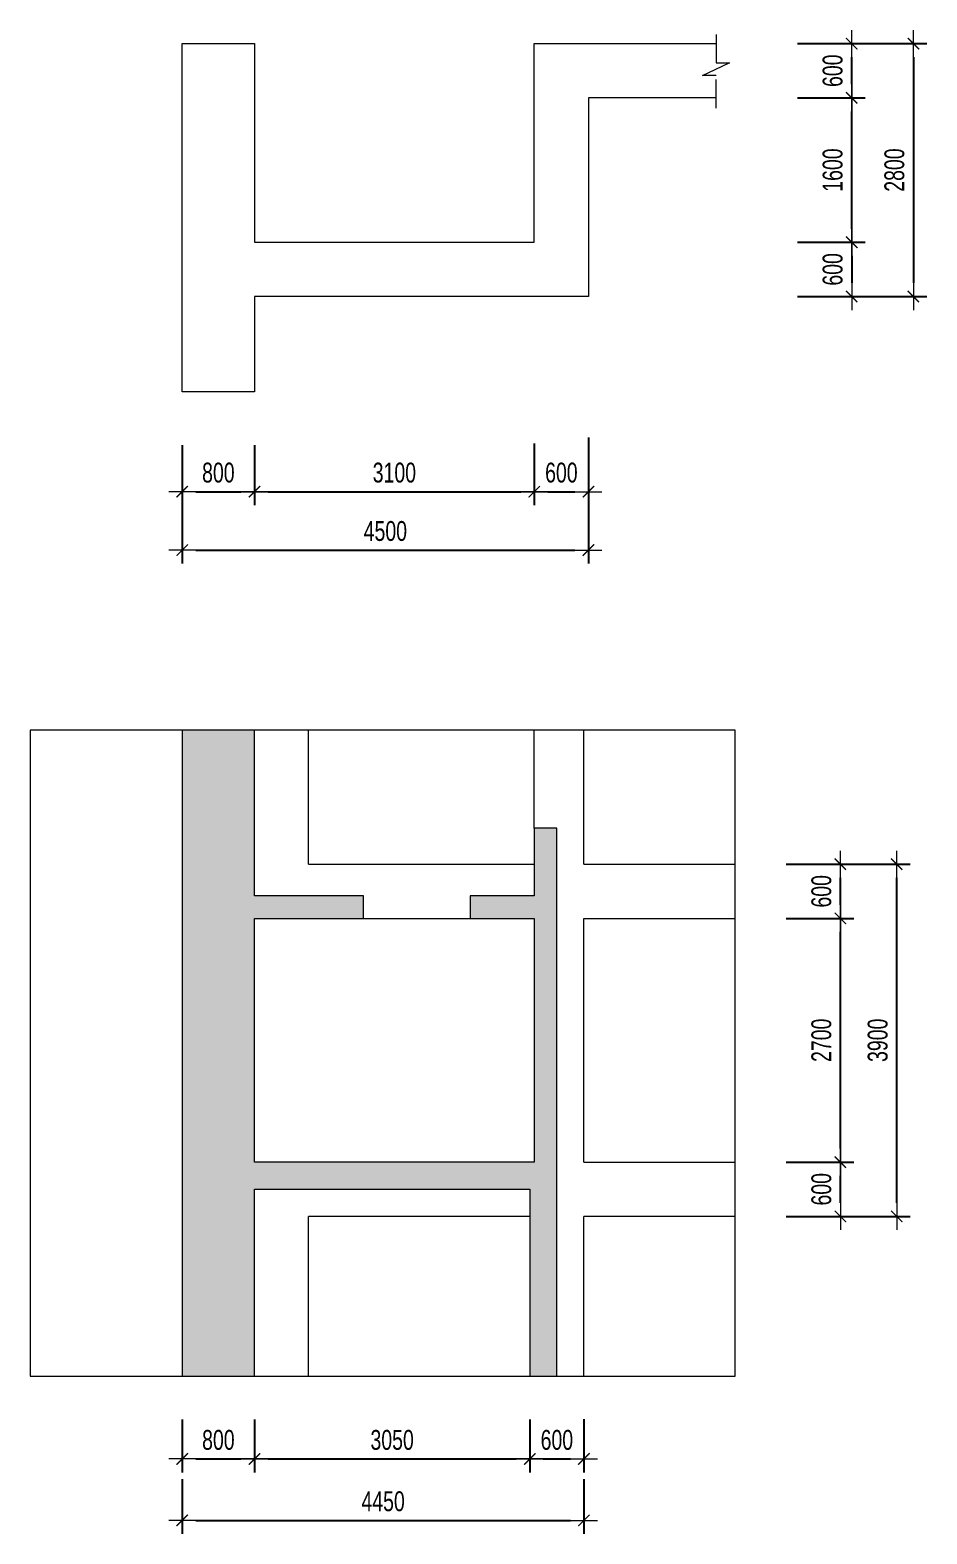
# Model space of a CAD drawing. Header units: millimetres. Extents: x -259680 to 389590, y -106473 to 139263.
# Drawn here: x -36848 to -26912, y 6283 to 22938 of the extents above; entities that cross this region are included whole.
import ezdxf

# ---------------------------------------------------------------- set-up
doc = ezdxf.new("R2010")
doc.units = ezdxf.units.MM
doc.linetypes.add('HIDDEN2', pattern=[4.7625, 3.175, -1.5875])
doc.layers.get('Defpoints').update_dxf_attribs({"color": 151, "lineweight": 9})
for name, color, linetype, lineweight in [('$0$NDC_S_THIN LINE', 7, 'Continuous', 20), ('NDC_S_DIM', 1, 'Continuous', 15), ('NDC_S_HIDDEN', 8, 'HIDDEN2', 13), ('NDC_S_SLAB', 2, 'Continuous', 20)]:
    doc.layers.add(name, color=color, linetype=linetype, lineweight=lineweight)
doc.styles.add('NDC_DIM', font='', dxfattribs={"width": 0.75})
doc.styles.get('NDC_DIM').set_extended_font_data('Dotum')
doc.dimstyles.new('NDC_dim_100', dxfattribs={"dimscale": 100, "dimtxt": 2.2, "dimasz": 1.5, "dimexe": 1.5, "dimexo": 2.5, "dimgap": 1, "dimtad": 1, "dimdec": 0, "dimzin": 0, "dimdsep": 46, "dimtxsty": 'NDC_DIM', "dimblk": 'DIMMARK', "dimcen": 0.09, "dimdle": 1.2, "dimclrd": 1, "dimclre": 1, "dimclrt": 3, "dimadec": 0, "dimazin": 0, "dimtfac": 1, "dimtdec": 0, "dimtix": 1, "dimtofl": 0, "dimtmove": 0, "dimatfit": 3, "dimfxl": 6, "dimfxlon": 1, "dimtolj": 1, "dimtzin": 0, "dimarcsym": 0})

# ---------------------------------------------------------------- blocks, each defined once
blk = doc.blocks.new('DIMMARK')
at = {"layer": 'NDC_S_DIM', "color": 1}
blk.add_line((-1.5, 0), (1, 0), dxfattribs=at)
at = {"layer": 'NDC_S_DIM', "color": 2, "const_width": 0.1}
blk.add_lwpolyline([(-0.42, -0.42), (0.42, 0.42)], dxfattribs=at)
blk = doc.blocks.new('*D380')
at = {"layer": 'Defpoints', "color": 0, "ltscale": 100, "transparency": 16777216}
for p in [(-28760, 10400), (-27871, 10400), (-28760, 9800)]:
    blk.add_point(p, dxfattribs=at)
at = {"layer": 'NDC_S_DIM', "color": 1, "lineweight": -2, "ltscale": 100, "transparency": 16777216}
for p, q in [((-28471, 10400), (-27721, 10400)), ((-27871, 9950), (-27871, 10250)), ((-28471, 9800), (-27721, 9800))]:
    blk.add_line(p, q, dxfattribs=at)
at = {"layer": 'NDC_S_DIM', "color": 1, "lineweight": -2, "ltscale": 100, "transparency": 16777216, "xscale": 150, "yscale": 150, "zscale": 150}
for p, rotation in [((-27871, 10400), 90), ((-27871, 9800), 270)]:
    blk.add_blockref('DIMMARK', p, dxfattribs=dict(at, rotation=rotation))
at = {"layer": 'NDC_S_DIM', "color": 3, "ltscale": 100, "transparency": 16777216, "insert": (-28081, 10100), "char_height": 220, "attachment_point": 5, "rotation": 90, "style": 'NDC_DIM'}
blk.add_mtext('\\A1;600', dxfattribs=at)
blk = doc.blocks.new('*D381')
at = {"layer": 'Defpoints', "color": 0, "ltscale": 100, "transparency": 16777216}
for p in [(-28760, 13100), (-27871, 13100), (-28760, 10400)]:
    blk.add_point(p, dxfattribs=at)
at = {"layer": 'NDC_S_DIM', "color": 1, "lineweight": -2, "ltscale": 100, "transparency": 16777216}
for p, q in [((-28471, 13100), (-27721, 13100)), ((-27871, 10550), (-27871, 12950)), ((-28471, 10400), (-27721, 10400))]:
    blk.add_line(p, q, dxfattribs=at)
at = {"layer": 'NDC_S_DIM', "color": 1, "lineweight": -2, "ltscale": 100, "transparency": 16777216, "xscale": 150, "yscale": 150, "zscale": 150}
for p, rotation in [((-27871, 13100), 90), ((-27871, 10400), 270)]:
    blk.add_blockref('DIMMARK', p, dxfattribs=dict(at, rotation=rotation))
at = {"layer": 'NDC_S_DIM', "color": 3, "ltscale": 100, "transparency": 16777216, "insert": (-28081, 11750), "char_height": 220, "attachment_point": 5, "rotation": 90, "style": 'NDC_DIM'}
blk.add_mtext('\\A1;2700', dxfattribs=at)
blk = doc.blocks.new('*D382')
at = {"layer": 'Defpoints', "color": 0, "ltscale": 100, "transparency": 16777216}
for p in [(-28760, 13700), (-27871, 13700), (-28760, 13100)]:
    blk.add_point(p, dxfattribs=at)
at = {"layer": 'NDC_S_DIM', "color": 1, "lineweight": -2, "ltscale": 100, "transparency": 16777216}
for p, q in [((-28471, 13700), (-27721, 13700)), ((-27871, 13250), (-27871, 13550)), ((-28471, 13100), (-27721, 13100))]:
    blk.add_line(p, q, dxfattribs=at)
at = {"layer": 'NDC_S_DIM', "color": 1, "lineweight": -2, "ltscale": 100, "transparency": 16777216, "xscale": 150, "yscale": 150, "zscale": 150}
for p, rotation in [((-27871, 13700), 90), ((-27871, 13100), 270)]:
    blk.add_blockref('DIMMARK', p, dxfattribs=dict(at, rotation=rotation))
at = {"layer": 'NDC_S_DIM', "color": 3, "ltscale": 100, "transparency": 16777216, "insert": (-28081, 13400), "char_height": 220, "attachment_point": 5, "rotation": 90, "style": 'NDC_DIM'}
blk.add_mtext('\\A1;600', dxfattribs=at)
blk = doc.blocks.new('*D383')
at = {"layer": 'Defpoints', "color": 0, "ltscale": 100, "transparency": 16777216}
for p in [(-28434, 13700), (-27247, 13700), (-28434, 9800)]:
    blk.add_point(p, dxfattribs=at)
at = {"layer": 'NDC_S_DIM', "color": 1, "lineweight": -2, "ltscale": 100, "transparency": 16777216}
for p, q in [((-27847, 13700), (-27097, 13700)), ((-27247, 9950), (-27247, 13550)), ((-27847, 9800), (-27097, 9800))]:
    blk.add_line(p, q, dxfattribs=at)
at = {"layer": 'NDC_S_DIM', "color": 1, "lineweight": -2, "ltscale": 100, "transparency": 16777216, "xscale": 150, "yscale": 150, "zscale": 150}
for p, rotation in [((-27247, 13700), 90), ((-27247, 9800), 270)]:
    blk.add_blockref('DIMMARK', p, dxfattribs=dict(at, rotation=rotation))
at = {"layer": 'NDC_S_DIM', "color": 3, "ltscale": 100, "transparency": 16777216, "insert": (-27457, 11750), "char_height": 220, "attachment_point": 5, "rotation": 90, "style": 'NDC_DIM'}
blk.add_mtext('\\A1;3900', dxfattribs=at)
blk = doc.blocks.new('*D384')
at = {"layer": 'Defpoints', "color": 0, "ltscale": 100, "transparency": 16777216}
for p in [(-35162, 7801), (-34362, 7801), (-34362, 7113)]:
    blk.add_point(p, dxfattribs=at)
at = {"layer": 'NDC_S_DIM', "color": 1, "lineweight": -2, "ltscale": 100, "transparency": 16777216}
for p, q in [((-35162, 7551), (-35162, 6963)), ((-34362, 7551), (-34362, 6963)), ((-35012, 7113), (-34512, 7113))]:
    blk.add_line(p, q, dxfattribs=at)
at = {"layer": 'NDC_S_DIM', "color": 1, "lineweight": -2, "ltscale": 100, "transparency": 16777216, "xscale": 150, "yscale": 150, "zscale": 150, "rotation": 180}
blk.add_blockref('DIMMARK', (-35162, 7113), dxfattribs=at)
at = {"layer": 'NDC_S_DIM', "color": 1, "lineweight": -2, "ltscale": 100, "transparency": 16777216, "xscale": 150, "yscale": 150, "zscale": 150}
blk.add_blockref('DIMMARK', (-34362, 7113), dxfattribs=at)
at = {"layer": 'NDC_S_DIM', "color": 3, "ltscale": 100, "transparency": 16777216, "insert": (-34762, 7323), "char_height": 220, "attachment_point": 5, "style": 'NDC_DIM'}
blk.add_mtext('\\A1;800', dxfattribs=at)
blk = doc.blocks.new('*D385')
at = {"layer": 'Defpoints', "color": 0, "ltscale": 100, "transparency": 16777216}
for p in [(-34362, 7801), (-31312, 7801), (-31312, 7113)]:
    blk.add_point(p, dxfattribs=at)
at = {"layer": 'NDC_S_DIM', "color": 1, "lineweight": -2, "ltscale": 100, "transparency": 16777216}
for p, q in [((-34362, 7551), (-34362, 6963)), ((-31312, 7551), (-31312, 6963)), ((-34212, 7113), (-31462, 7113))]:
    blk.add_line(p, q, dxfattribs=at)
at = {"layer": 'NDC_S_DIM', "color": 1, "lineweight": -2, "ltscale": 100, "transparency": 16777216, "xscale": 150, "yscale": 150, "zscale": 150, "rotation": 180}
blk.add_blockref('DIMMARK', (-34362, 7113), dxfattribs=at)
at = {"layer": 'NDC_S_DIM', "color": 1, "lineweight": -2, "ltscale": 100, "transparency": 16777216, "xscale": 150, "yscale": 150, "zscale": 150}
blk.add_blockref('DIMMARK', (-31312, 7113), dxfattribs=at)
at = {"layer": 'NDC_S_DIM', "color": 3, "ltscale": 100, "transparency": 16777216, "insert": (-32837, 7323), "char_height": 220, "attachment_point": 5, "style": 'NDC_DIM'}
blk.add_mtext('\\A1;3050', dxfattribs=at)
blk = doc.blocks.new('*D386')
at = {"layer": 'Defpoints', "color": 0, "ltscale": 100, "transparency": 16777216}
for p in [(-31312, 7801), (-30712, 7803), (-30712, 7113)]:
    blk.add_point(p, dxfattribs=at)
at = {"layer": 'NDC_S_DIM', "color": 1, "lineweight": -2, "ltscale": 100, "transparency": 16777216}
for p, q in [((-31312, 7551), (-31312, 6963)), ((-30712, 7553), (-30712, 6963)), ((-31162, 7113), (-30862, 7113))]:
    blk.add_line(p, q, dxfattribs=at)
at = {"layer": 'NDC_S_DIM', "color": 1, "lineweight": -2, "ltscale": 100, "transparency": 16777216, "xscale": 150, "yscale": 150, "zscale": 150, "rotation": 180}
blk.add_blockref('DIMMARK', (-31312, 7113), dxfattribs=at)
at = {"layer": 'NDC_S_DIM', "color": 1, "lineweight": -2, "ltscale": 100, "transparency": 16777216, "xscale": 150, "yscale": 150, "zscale": 150}
blk.add_blockref('DIMMARK', (-30712, 7113), dxfattribs=at)
at = {"layer": 'NDC_S_DIM', "color": 3, "ltscale": 100, "transparency": 16777216, "insert": (-31012, 7323), "char_height": 220, "attachment_point": 5, "style": 'NDC_DIM'}
blk.add_mtext('\\A1;600', dxfattribs=at)
blk = doc.blocks.new('*D387')
at = {"layer": 'Defpoints', "color": 0, "ltscale": 100, "transparency": 16777216}
for p in [(-35162, 7141), (-30712, 7141), (-30712, 6433)]:
    blk.add_point(p, dxfattribs=at)
at = {"layer": 'NDC_S_DIM', "color": 1, "lineweight": -2, "ltscale": 100, "transparency": 16777216}
for p, q in [((-35162, 6891), (-35162, 6283)), ((-30712, 6891), (-30712, 6283)), ((-35012, 6433), (-30862, 6433))]:
    blk.add_line(p, q, dxfattribs=at)
at = {"layer": 'NDC_S_DIM', "color": 1, "lineweight": -2, "ltscale": 100, "transparency": 16777216, "xscale": 150, "yscale": 150, "zscale": 150, "rotation": 180}
blk.add_blockref('DIMMARK', (-35162, 6433), dxfattribs=at)
at = {"layer": 'NDC_S_DIM', "color": 1, "lineweight": -2, "ltscale": 100, "transparency": 16777216, "xscale": 150, "yscale": 150, "zscale": 150}
blk.add_blockref('DIMMARK', (-30712, 6433), dxfattribs=at)
at = {"layer": 'NDC_S_DIM', "color": 3, "ltscale": 100, "transparency": 16777216, "insert": (-32937, 6643), "char_height": 220, "attachment_point": 5, "style": 'NDC_DIM'}
blk.add_mtext('\\A1;4450', dxfattribs=at)
blk = doc.blocks.new('*D388')
at = {"layer": 'Defpoints', "color": 0, "ltscale": 100, "transparency": 16777216}
for p in [(-35162, 18591), (-34362, 18591), (-34362, 17826)]:
    blk.add_point(p, dxfattribs=at)
at = {"layer": 'NDC_S_DIM', "color": 1, "lineweight": -2, "ltscale": 100, "transparency": 16777216}
for p, q in [((-35162, 18341), (-35162, 17676)), ((-34362, 18341), (-34362, 17676)), ((-35012, 17826), (-34512, 17826))]:
    blk.add_line(p, q, dxfattribs=at)
at = {"layer": 'NDC_S_DIM', "color": 1, "lineweight": -2, "ltscale": 100, "transparency": 16777216, "xscale": 150, "yscale": 150, "zscale": 150, "rotation": 180}
blk.add_blockref('DIMMARK', (-35162, 17826), dxfattribs=at)
at = {"layer": 'NDC_S_DIM', "color": 1, "lineweight": -2, "ltscale": 100, "transparency": 16777216, "xscale": 150, "yscale": 150, "zscale": 150}
blk.add_blockref('DIMMARK', (-34362, 17826), dxfattribs=at)
at = {"layer": 'NDC_S_DIM', "color": 3, "ltscale": 100, "transparency": 16777216, "insert": (-34762, 18036), "char_height": 220, "attachment_point": 5, "style": 'NDC_DIM'}
blk.add_mtext('\\A1;800', dxfattribs=at)
blk = doc.blocks.new('*D389')
at = {"layer": 'Defpoints', "color": 0, "ltscale": 100, "transparency": 16777216}
for p in [(-34362, 18591), (-31262, 18608), (-31262, 17826)]:
    blk.add_point(p, dxfattribs=at)
at = {"layer": 'NDC_S_DIM', "color": 1, "lineweight": -2, "ltscale": 100, "transparency": 16777216}
for p, q in [((-34362, 18341), (-34362, 17676)), ((-31262, 18358), (-31262, 17676)), ((-34212, 17826), (-31412, 17826))]:
    blk.add_line(p, q, dxfattribs=at)
at = {"layer": 'NDC_S_DIM', "color": 1, "lineweight": -2, "ltscale": 100, "transparency": 16777216, "xscale": 150, "yscale": 150, "zscale": 150, "rotation": 180}
blk.add_blockref('DIMMARK', (-34362, 17826), dxfattribs=at)
at = {"layer": 'NDC_S_DIM', "color": 1, "lineweight": -2, "ltscale": 100, "transparency": 16777216, "xscale": 150, "yscale": 150, "zscale": 150}
blk.add_blockref('DIMMARK', (-31262, 17826), dxfattribs=at)
at = {"layer": 'NDC_S_DIM', "color": 3, "ltscale": 100, "transparency": 16777216, "insert": (-32812, 18036), "char_height": 220, "attachment_point": 5, "style": 'NDC_DIM'}
blk.add_mtext('\\A1;3100', dxfattribs=at)
blk = doc.blocks.new('*D390')
at = {"layer": 'Defpoints', "color": 0, "ltscale": 100, "transparency": 16777216}
for p in [(-30662, 18688), (-31262, 18608), (-30662, 17826)]:
    blk.add_point(p, dxfattribs=at)
at = {"layer": 'NDC_S_DIM', "color": 1, "lineweight": -2, "ltscale": 100, "transparency": 16777216}
for p, q in [((-31262, 18358), (-31262, 17676)), ((-30662, 18426), (-30662, 17676)), ((-31112, 17826), (-30812, 17826))]:
    blk.add_line(p, q, dxfattribs=at)
at = {"layer": 'NDC_S_DIM', "color": 1, "lineweight": -2, "ltscale": 100, "transparency": 16777216, "xscale": 150, "yscale": 150, "zscale": 150, "rotation": 180}
blk.add_blockref('DIMMARK', (-31262, 17826), dxfattribs=at)
at = {"layer": 'NDC_S_DIM', "color": 1, "lineweight": -2, "ltscale": 100, "transparency": 16777216, "xscale": 150, "yscale": 150, "zscale": 150}
blk.add_blockref('DIMMARK', (-30662, 17826), dxfattribs=at)
at = {"layer": 'NDC_S_DIM', "color": 3, "ltscale": 100, "transparency": 16777216, "insert": (-30962, 18036), "char_height": 220, "attachment_point": 5, "style": 'NDC_DIM'}
blk.add_mtext('\\A1;600', dxfattribs=at)
blk = doc.blocks.new('*D391')
at = {"layer": 'Defpoints', "color": 0, "ltscale": 100, "transparency": 16777216}
for p in [(-30662, 18688), (-35162, 18591), (-30662, 17179)]:
    blk.add_point(p, dxfattribs=at)
at = {"layer": 'NDC_S_DIM', "color": 1, "lineweight": -2, "ltscale": 100, "transparency": 16777216}
for p, q in [((-35162, 17779), (-35162, 17029)), ((-30662, 17779), (-30662, 17029)), ((-35012, 17179), (-30812, 17179))]:
    blk.add_line(p, q, dxfattribs=at)
at = {"layer": 'NDC_S_DIM', "color": 1, "lineweight": -2, "ltscale": 100, "transparency": 16777216, "xscale": 150, "yscale": 150, "zscale": 150, "rotation": 180}
blk.add_blockref('DIMMARK', (-35162, 17179), dxfattribs=at)
at = {"layer": 'NDC_S_DIM', "color": 1, "lineweight": -2, "ltscale": 100, "transparency": 16777216, "xscale": 150, "yscale": 150, "zscale": 150}
blk.add_blockref('DIMMARK', (-30662, 17179), dxfattribs=at)
at = {"layer": 'NDC_S_DIM', "color": 3, "ltscale": 100, "transparency": 16777216, "insert": (-32912, 17389), "char_height": 220, "attachment_point": 5, "style": 'NDC_DIM'}
blk.add_mtext('\\A1;4500', dxfattribs=at)
blk = doc.blocks.new('*D392')
at = {"layer": 'Defpoints', "color": 0, "ltscale": 100, "transparency": 16777216}
for p in [(-28631, 20588), (-28631, 19988), (-27746, 19988)]:
    blk.add_point(p, dxfattribs=at)
at = {"layer": 'NDC_S_DIM', "color": 1, "lineweight": -2, "ltscale": 100, "transparency": 16777216}
for p, q in [((-28346, 20588), (-27596, 20588)), ((-27746, 20438), (-27746, 20138)), ((-28346, 19988), (-27596, 19988))]:
    blk.add_line(p, q, dxfattribs=at)
at = {"layer": 'NDC_S_DIM', "color": 1, "lineweight": -2, "ltscale": 100, "transparency": 16777216, "xscale": 150, "yscale": 150, "zscale": 150}
for p, rotation in [((-27746, 20588), 90), ((-27746, 19988), 270)]:
    blk.add_blockref('DIMMARK', p, dxfattribs=dict(at, rotation=rotation))
at = {"layer": 'NDC_S_DIM', "color": 3, "ltscale": 100, "transparency": 16777216, "insert": (-27956, 20288), "char_height": 220, "attachment_point": 5, "rotation": 90, "style": 'NDC_DIM'}
blk.add_mtext('\\A1;600', dxfattribs=at)
blk = doc.blocks.new('*D403')
at = {"layer": 'Defpoints', "color": 0, "ltscale": 100, "transparency": 16777216}
for p in [(-28652, 22188), (-27746, 22188), (-28631, 20588)]:
    blk.add_point(p, dxfattribs=at)
at = {"layer": 'NDC_S_DIM', "color": 1, "lineweight": -2, "ltscale": 100, "transparency": 16777216}
for p, q in [((-28346, 22188), (-27596, 22188)), ((-27746, 20738), (-27746, 22038)), ((-28346, 20588), (-27596, 20588))]:
    blk.add_line(p, q, dxfattribs=at)
at = {"layer": 'NDC_S_DIM', "color": 1, "lineweight": -2, "ltscale": 100, "transparency": 16777216, "xscale": 150, "yscale": 150, "zscale": 150}
for p, rotation in [((-27746, 22188), 90), ((-27746, 20588), 270)]:
    blk.add_blockref('DIMMARK', p, dxfattribs=dict(at, rotation=rotation))
at = {"layer": 'NDC_S_DIM', "color": 3, "ltscale": 100, "transparency": 16777216, "insert": (-27956, 21388), "char_height": 220, "attachment_point": 5, "rotation": 90, "style": 'NDC_DIM'}
blk.add_mtext('\\A1;1600', dxfattribs=at)
blk = doc.blocks.new('*D404')
at = {"layer": 'Defpoints', "color": 0, "ltscale": 100, "transparency": 16777216}
for p in [(-28652, 22788), (-27746, 22788), (-28652, 22188)]:
    blk.add_point(p, dxfattribs=at)
at = {"layer": 'NDC_S_DIM', "color": 1, "lineweight": -2, "ltscale": 100, "transparency": 16777216}
for p, q in [((-28346, 22788), (-27596, 22788)), ((-27746, 22338), (-27746, 22638)), ((-28346, 22188), (-27596, 22188))]:
    blk.add_line(p, q, dxfattribs=at)
at = {"layer": 'NDC_S_DIM', "color": 1, "lineweight": -2, "ltscale": 100, "transparency": 16777216, "xscale": 150, "yscale": 150, "zscale": 150}
for p, rotation in [((-27746, 22788), 90), ((-27746, 22188), 270)]:
    blk.add_blockref('DIMMARK', p, dxfattribs=dict(at, rotation=rotation))
at = {"layer": 'NDC_S_DIM', "color": 3, "ltscale": 100, "transparency": 16777216, "insert": (-27956, 22488), "char_height": 220, "attachment_point": 5, "rotation": 90, "style": 'NDC_DIM'}
blk.add_mtext('\\A1;600', dxfattribs=at)
blk = doc.blocks.new('*D405')
at = {"layer": 'Defpoints', "color": 0, "ltscale": 100, "transparency": 16777216}
for p in [(-28652, 22788), (-28631, 19988), (-27062, 19988)]:
    blk.add_point(p, dxfattribs=at)
at = {"layer": 'NDC_S_DIM', "color": 1, "lineweight": -2, "ltscale": 100, "transparency": 16777216}
for p, q in [((-27662, 22788), (-26912, 22788)), ((-27062, 22638), (-27062, 20138)), ((-27662, 19988), (-26912, 19988))]:
    blk.add_line(p, q, dxfattribs=at)
at = {"layer": 'NDC_S_DIM', "color": 1, "lineweight": -2, "ltscale": 100, "transparency": 16777216, "xscale": 150, "yscale": 150, "zscale": 150}
for p, rotation in [((-27062, 22788), 90), ((-27062, 19988), 270)]:
    blk.add_blockref('DIMMARK', p, dxfattribs=dict(at, rotation=rotation))
at = {"layer": 'NDC_S_DIM', "color": 3, "ltscale": 100, "transparency": 16777216, "insert": (-27272, 21388), "char_height": 220, "attachment_point": 5, "rotation": 90, "style": 'NDC_DIM'}
blk.add_mtext('\\A1;2800', dxfattribs=at)

msp = doc.modelspace()

# ---------------------------------------------------------------- hatches: boundary and pattern name
at = {"layer": '$0$NDC_S_THIN LINE', "ltscale": 100}
h = msp.add_hatch(dxfattribs=at)
h.set_pattern_fill('ANGLE', color=251)
h.set_pattern_definition([(0, (0, 0), (0, 6.985), [5.08, -1.905]), (90, (0, 0), (-6.985, 4e-16), [5.08, -1.905])])
h.paths.add_polyline_path([(-34362.4, 13100), (-33152.4, 13100), (-33152.4, 13350), (-34362.4, 13350), (-34362.4, 15183.3), (-35162.4, 15183.3), (-35162.4, 8028.3), (-34362.4, 8028.3), (-34362.4, 10100), (-31312.4, 10100), (-31312.4, 8028.3), (-31012.4, 8028.3), (-31012.4, 14100), (-31262.4, 14100), (-31262.4, 13350), (-31972.4, 13350), (-31972.4, 13100), (-31262.4, 13100), (-31262.4, 10400), (-34362.4, 10400)])

# ---------------------------------------------------------------- linework, layer by layer
at = {"layer": 'NDC_S_DIM', "ltscale": 100}
msp.add_lwpolyline([(-36848, 8028.3), (-29035.7, 8028.3), (-29035.7, 15183.3), (-36848, 15183.3)], close=True, dxfattribs=at)
at = {"layer": 'NDC_S_HIDDEN', "ltscale": 100}
for p, q in [((-29246.2, 22888.3), (-29246.2, 22577.2)), ((-29397.7, 22436.7), (-29097.5, 22577.2)), ((-29246.2, 22577.2), (-29097.5, 22577.2)), ((-29246.2, 22436.7), (-29397.7, 22436.7)), ((-29246.2, 22071.9), (-29246.2, 22436.7))]:
    msp.add_line(p, q, dxfattribs=at)
at = {"layer": 'NDC_S_SLAB', "ltscale": 100}
for p, q in [((-33762.4, 13700), (-33762.4, 15183.3)), ((-31262.4, 14100), (-31262.4, 15183.3)), ((-30712.4, 13700), (-30712.4, 15183.3)), ((-33762.4, 13700), (-31262.4, 13700)), ((-30712.4, 13700), (-29035.7, 13700)), ((-33152.4, 13100), (-31972.4, 13100)), ((-30712.4, 13100), (-29035.7, 13100)), ((-30712.4, 10400), (-30712.4, 13100)), ((-30712.4, 10400), (-29035.7, 10400)), ((-33762.4, 8028.3), (-33762.4, 9800)), ((-31312.4, 9800), (-33762.4, 9800)), ((-30712.4, 8028.3), (-30712.4, 9800)), ((-29035.7, 9800), (-30712.4, 9800))]:
    msp.add_line(p, q, dxfattribs=at)
for points in [[(-29246.2, 22188.3), (-30662.4, 22188.3), (-30662.4, 19988.3), (-34362.4, 19988.3), (-34362.4, 18930.5), (-35162.4, 18930.5), (-35162.4, 22788.3), (-34362.4, 22788.3), (-34362.4, 20588.3), (-31262.4, 20588.3), (-31262.4, 22788.3), (-29246.2, 22788.3)], [(-31262.4, 14100), (-31262.4, 13350), (-31972.4, 13350), (-31972.4, 13100), (-31262.4, 13100), (-31262.4, 10400), (-34362.4, 10400), (-34362.4, 13100), (-33152.4, 13100), (-33152.4, 13350), (-34362.4, 13350), (-34362.4, 15183.3), (-35162.4, 15183.3), (-35162.4, 8028.3), (-34362.4, 8028.3), (-34362.4, 10100), (-31312.4, 10100), (-31312.4, 8028.3), (-31012.4, 8028.3), (-31012.4, 14100), (-31262.4, 14100)]]:
    msp.add_lwpolyline(points, dxfattribs=at)

# ---------------------------------------------------------------- dimensions: what is measured, and where the dimension line sits
at = {"layer": 'NDC_S_DIM', "ltscale": 100}
for base, p1, p2, picture, middle in [((-27745.6, 22788.3), (-28652.4, 22188.3), (-28652.4, 22788.3), '*D404', (-27955.7, 22488.3)), ((-27062.2, 19988.3), (-28652.4, 22788.3), (-28631.2, 19988.3), '*D405', (-27272.4, 21388.3)), ((-27745.6, 22188.3), (-28631.2, 20588.3), (-28652.4, 22188.3), '*D403', (-27955.7, 21388.3)), ((-27745.6, 19988.3), (-28631.2, 20588.3), (-28631.2, 19988.3), '*D392', (-27955.7, 20288.3))]:
    dim = msp.add_linear_dim(base=base, p1=p1, p2=p2, angle=90, dimstyle='NDC_dim_100', override={"dimtmove": 1}, dxfattribs=at)
    dim.commit()
    dim.dimension.update_dxf_attribs({"geometry": picture, "text_midpoint": middle})
for base, p1, p2, picture, middle in [((-30662.4, 17179.1), (-35162.4, 18591.1), (-30662.4, 18688.3), '*D391', (-32912.4, 17389.3)), ((-30662.4, 17826.2), (-31262.4, 18608.3), (-30662.4, 18688.3), '*D390', (-30962.4, 18036.3)), ((-31262.4, 17826.2), (-34362.4, 18591.1), (-31262.4, 18608.3), '*D389', (-32812.4, 18036.3))]:
    dim = msp.add_linear_dim(base=base, p1=p1, p2=p2, dimstyle='NDC_dim_100', override={"dimtmove": 1}, dxfattribs=at)
    dim.commit()
    dim.dimension.update_dxf_attribs({"geometry": picture, "text_midpoint": middle})
for base, p1, p2, picture, middle in [((-34362.4, 17826.2), (-35162.4, 18591.1), (-34362.4, 18591.1), '*D388', (-34762.4, 18036.3)), ((-34362.4, 7113.2), (-35162.4, 7801.5), (-34362.4, 7801.5), '*D384', (-34762.4, 7323.3)), ((-31312.4, 7113.2), (-34362.4, 7801.5), (-31312.4, 7801.5), '*D385', (-32837.4, 7323.3)), ((-30712.4, 7113.2), (-31312.4, 7801.5), (-30712.4, 7803.2), '*D386', (-31012.4, 7323.3)), ((-30712.4, 6432.8), (-35162.4, 7141), (-30712.4, 7141), '*D387', (-32937.4, 6642.9))]:
    dim = msp.add_linear_dim(base=base, p1=p1, p2=p2, dimstyle='NDC_dim_100', dxfattribs=at)
    dim.commit()
    dim.dimension.update_dxf_attribs({"geometry": picture, "text_midpoint": middle})
for base, p1, p2, picture, middle in [((-27871.2, 13700), (-28759.9, 13100), (-28759.9, 13700), '*D382', (-28081.3, 13400)), ((-27246.9, 13700), (-28434.3, 9800), (-28434.3, 13700), '*D383', (-27457.1, 11750)), ((-27871.2, 13100), (-28759.9, 10400), (-28759.9, 13100), '*D381', (-28081.3, 11750)), ((-27871.2, 10400), (-28759.9, 9800), (-28759.9, 10400), '*D380', (-28081.3, 10100))]:
    dim = msp.add_linear_dim(base=base, p1=p1, p2=p2, angle=90, dimstyle='NDC_dim_100', dxfattribs=at)
    dim.commit()
    dim.dimension.update_dxf_attribs({"geometry": picture, "text_midpoint": middle})

doc.saveas('drawing.dxf')
